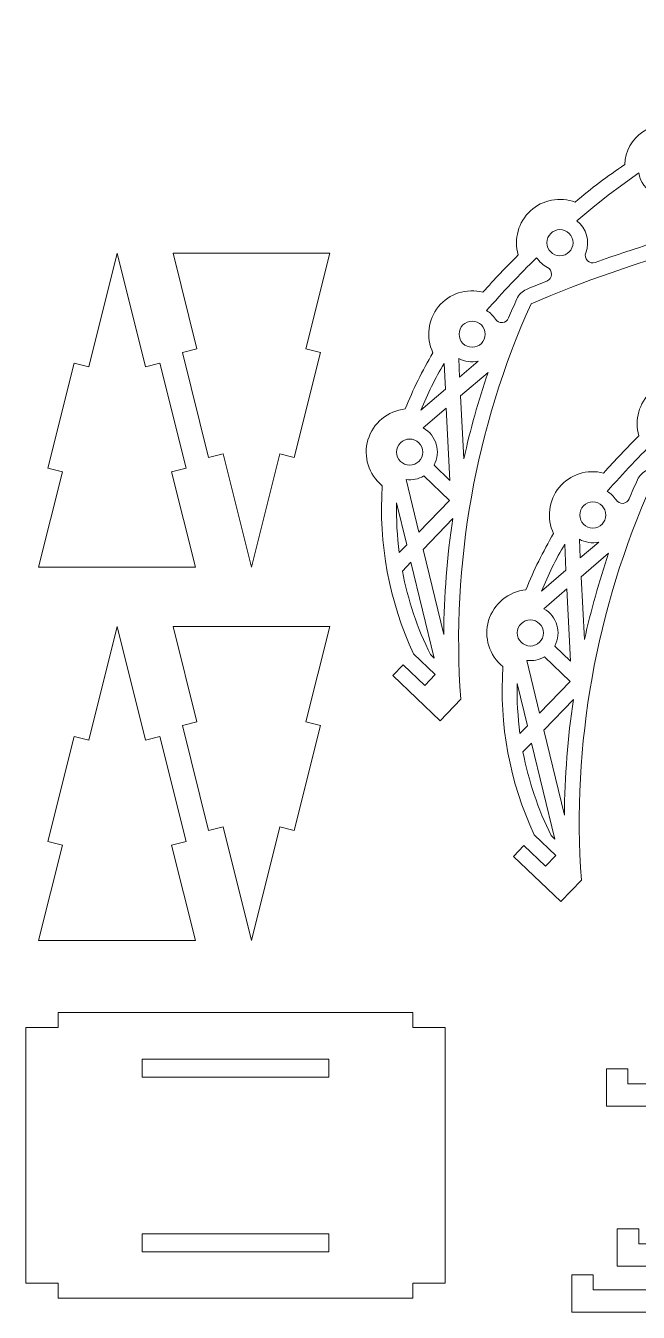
# Model space of a CAD drawing. Header units: millimetres. Extents: x -352 to 334, y -236 to 220.
# Drawn here: x -32.2 to 90.8, y -38.1 to 220.3 of the extents above; entities that cross this region are included whole.
import ezdxf

# ---------------------------------------------------------------- set-up
doc = ezdxf.new("R2010")
doc.units = ezdxf.units.MM
doc.header["$MEASUREMENT"] = 0
doc.layers.add('Capa 1', color=7, linetype='Continuous')

msp = doc.modelspace()

# ---------------------------------------------------------------- linework, layer by layer
at = {"layer": 'Capa 1', "color": 143, "lineweight": 9}
for points, knots in [([(242.3264, 176.7895), (242.3264, 176.7895), (233.1155, 185.6306), (233.1155, 185.6306), (233.1155, 185.6306), (233.1155, 185.6306), (231.0381, 183.4671), (231.0381, 183.4671), (231.0381, 183.4671), (231.0381, 183.4671), (225.963, 188.339), (225.963, 188.339), (225.963, 188.339), (207.5535, 206.1213), (183.0502, 216.2414), (157.4582, 216.6186), (157.4582, 216.6186), (155.609, 218.9743), (152.6935, 220.2752), (149.707, 220.0553), (149.707, 220.0553), (146.7204, 219.8356), (144.0394, 218.1441), (142.5552, 215.5433), (142.5552, 215.5433), (136.4819, 215.0113), (130.5181, 213.5892), (124.8585, 211.3225), (124.8585, 211.3225), (122.7544, 212.5695), (120.1856, 212.8048), (117.8949, 211.9484), (117.8949, 211.9484), (115.6037, 211.0922), (113.8236, 209.2452), (113.0527, 206.9243), (113.0527, 206.9243), (113.0527, 206.9243), (99.2554, 199.7509), (99.2554, 199.7509), (99.2554, 199.7509), (96.7867, 200.735), (93.9719, 200.4549), (91.7556, 198.9877), (91.7556, 198.9877), (89.539, 197.5203), (88.1822, 195.06), (88.1238, 192.4026), (88.1238, 192.4026), (84.6594, 190.0878), (81.3391, 187.5629), (78.1824, 184.8433), (78.1824, 184.8433), (75.0935, 186.0047), (71.571, 185.3349), (69.1532, 183.0883), (69.1532, 183.0883), (66.735, 180.8423), (65.7957, 177.4213), (66.7275, 174.255), (66.7275, 174.255), (64.2978, 171.8207), (61.9337, 169.3223), (59.6369, 166.762), (59.6369, 166.762), (56.3645, 167.5958), (52.8563, 166.4738), (50.7131, 163.864), (50.7131, 163.864), (48.5701, 161.2542), (48.1299, 157.6403), (49.5843, 154.5925), (49.5843, 154.5925), (47.4399, 150.9834), (45.5844, 147.2096), (44.0359, 143.3079), (44.0359, 143.3079), (40.5328, 142.9406), (37.5318, 140.4914), (36.5328, 137.1139), (36.5328, 137.1139), (35.5345, 133.7363), (36.6706, 130.0895), (39.411, 127.8769), (39.411, 127.8769), (38.6223, 116.268), (40.7809, 104.6426), (45.6877, 94.0926), (45.6877, 94.0926), (45.6877, 94.0926), (50.0156, 89.9386), (50.0156, 89.9386), (50.0156, 89.9386), (50.0156, 89.9386), (47.9387, 87.7746), (47.9387, 87.7746), (47.9387, 87.7746), (47.9387, 87.7746), (43.6111, 91.9287), (43.6111, 91.9287), (43.6111, 91.9287), (43.6111, 91.9287), (41.5338, 89.7651), (41.5338, 89.7651), (41.5338, 89.7651), (41.5338, 89.7651), (51.008, 80.6706), (51.008, 80.6706), (51.008, 80.6706), (51.008, 80.6706), (55.1622, 84.9984), (55.1622, 84.9984), (55.1622, 84.9984), (53.2299, 112.2448), (58.0851, 139.5319), (69.2911, 164.4421), (69.2911, 164.4421), (111.685, 182.4062), (157.8713, 189.4955), (203.7019, 185.0835), (203.7019, 185.0835), (212.7549, 184.2821), (221.4811, 181.3327), (229.1641, 176.4797), (229.1641, 176.4797), (229.1641, 176.4797), (232.3139, 174.087), (232.3139, 174.087), (232.3139, 174.087), (232.3139, 174.087), (236.4611, 170.679), (236.4611, 170.679), (236.4611, 170.679), (236.4611, 170.679), (242.3264, 176.7895), (242.3264, 176.7895)], [0, 0, 0, 0, 0.02941176, 0.02941176, 0.02941176, 0.02941176, 0.05882353, 0.05882353, 0.05882353, 0.05882353, 0.08823529, 0.08823529, 0.08823529, 0.08823529, 0.11764706, 0.11764706, 0.11764706, 0.11764706, 0.14705882, 0.14705882, 0.14705882, 0.14705882, 0.17647059, 0.17647059, 0.17647059, 0.17647059, 0.20588235, 0.20588235, 0.20588235, 0.20588235, 0.23529412, 0.23529412, 0.23529412, 0.23529412, 0.26470588, 0.26470588, 0.26470588, 0.26470588, 0.29411765, 0.29411765, 0.29411765, 0.29411765, 0.32352941, 0.32352941, 0.32352941, 0.32352941, 0.35294118, 0.35294118, 0.35294118, 0.35294118, 0.38235294, 0.38235294, 0.38235294, 0.38235294, 0.41176471, 0.41176471, 0.41176471, 0.41176471, 0.44117647, 0.44117647, 0.44117647, 0.44117647, 0.47058824, 0.47058824, 0.47058824, 0.47058824, 0.5, 0.5, 0.5, 0.5, 0.52941176, 0.52941176, 0.52941176, 0.52941176, 0.55882353, 0.55882353, 0.55882353, 0.55882353, 0.58823529, 0.58823529, 0.58823529, 0.58823529, 0.61764706, 0.61764706, 0.61764706, 0.61764706, 0.64705882, 0.64705882, 0.64705882, 0.64705882, 0.67647059, 0.67647059, 0.67647059, 0.67647059, 0.70588235, 0.70588235, 0.70588235, 0.70588235, 0.73529412, 0.73529412, 0.73529412, 0.73529412, 0.76470588, 0.76470588, 0.76470588, 0.76470588, 0.79411765, 0.79411765, 0.79411765, 0.79411765, 0.82352941, 0.82352941, 0.82352941, 0.82352941, 0.85294118, 0.85294118, 0.85294118, 0.85294118, 0.88235294, 0.88235294, 0.88235294, 0.88235294, 0.91176471, 0.91176471, 0.91176471, 0.91176471, 0.94117647, 0.94117647, 0.94117647, 0.94117647, 0.97058824, 0.97058824, 0.97058824, 0.97058824, 1, 1, 1, 1]), ([(106.0942, 180.1658), (98.0177, 178.0423), (90.0402, 175.5576), (82.1864, 172.72), (82.1864, 172.72), (81.633, 172.5181), (81.0214, 172.6617), (80.6087, 173.0819), (80.6087, 173.0819), (80.1963, 173.5023), (80.0675, 174.1251), (80.2792, 174.6746), (80.2792, 174.6746), (81.1743, 176.9749), (80.4473, 179.5941), (78.4918, 181.1003), (78.4918, 181.1003), (78.4918, 181.1003), (81.7351, 183.7328), (81.7351, 183.7328), (81.7351, 183.7328), (81.7351, 183.7328), (84.7716, 186.2266), (84.7716, 186.2266), (84.7716, 186.2266), (84.7716, 186.2266), (87.5375, 188.2635), (87.5375, 188.2635), (87.5375, 188.2635), (87.5375, 188.2635), (90.9401, 190.744), (90.9401, 190.744), (90.9401, 190.744), (91.1952, 188.9007), (92.3576, 187.2919), (94.0337, 186.4832), (94.0337, 186.4832), (95.7097, 185.6745), (97.6792, 185.7583), (99.2805, 186.7058), (99.2805, 186.7058), (99.2805, 186.7058), (106.0942, 180.1658), (106.0942, 180.1658)], [0, 0, 0, 0, 0.09090909, 0.09090909, 0.09090909, 0.09090909, 0.18181818, 0.18181818, 0.18181818, 0.18181818, 0.27272727, 0.27272727, 0.27272727, 0.27272727, 0.36363636, 0.36363636, 0.36363636, 0.36363636, 0.45454545, 0.45454545, 0.45454545, 0.45454545, 0.54545455, 0.54545455, 0.54545455, 0.54545455, 0.63636364, 0.63636364, 0.63636364, 0.63636364, 0.72727273, 0.72727273, 0.72727273, 0.72727273, 0.81818182, 0.81818182, 0.81818182, 0.81818182, 0.90909091, 0.90909091, 0.90909091, 0.90909091, 1, 1, 1, 1]), ([(123.4907, 163.4279), (121.0215, 164.412), (118.2072, 164.1319), (115.9908, 162.6647), (115.9908, 162.6647), (113.7741, 161.1973), (112.4174, 158.737), (112.3586, 156.0796), (112.3586, 156.0796), (108.8943, 153.7648), (105.5744, 151.2399), (102.4176, 148.5203), (102.4176, 148.5203), (99.3282, 149.6817), (95.8063, 149.0119), (93.3884, 146.7653), (93.3884, 146.7653), (90.9705, 144.5193), (90.0312, 141.0983), (90.9629, 137.932), (90.9629, 137.932), (88.5332, 135.4977), (86.1684, 132.9993), (83.8723, 130.439), (83.8723, 130.439), (80.5997, 131.2728), (77.0912, 130.1508), (74.9479, 127.541), (74.9479, 127.541), (72.8049, 124.9312), (72.365, 121.3173), (73.8196, 118.2695), (73.8196, 118.2695), (71.6751, 114.6604), (69.8196, 110.8866), (68.2708, 106.9849), (68.2708, 106.9849), (64.7677, 106.6176), (61.7671, 104.1684), (60.7681, 100.7909), (60.7681, 100.7909), (59.7693, 97.4133), (60.9059, 93.7665), (63.6462, 91.5539), (63.6462, 91.5539), (62.8572, 79.945), (65.0162, 68.3196), (69.9231, 57.7696), (69.9231, 57.7696), (69.9231, 57.7696), (74.2508, 53.6156), (74.2508, 53.6156), (74.2508, 53.6156), (74.2508, 53.6156), (72.1739, 51.4516), (72.1739, 51.4516), (72.1739, 51.4516), (72.1739, 51.4516), (67.8461, 55.6057), (67.8461, 55.6057), (67.8461, 55.6057), (67.8461, 55.6057), (65.7689, 53.4421), (65.7689, 53.4421), (65.7689, 53.4421), (65.7689, 53.4421), (75.2433, 44.3476), (75.2433, 44.3476), (75.2433, 44.3476), (75.2433, 44.3476), (79.3972, 48.6754), (79.3972, 48.6754), (79.3972, 48.6754), (77.4653, 75.9218), (82.32, 103.2089), (93.5263, 128.1191), (93.5263, 128.1191), (135.9198, 146.0832), (182.1069, 153.1725), (227.9373, 148.7605), (227.9373, 148.7605), (236.9897, 147.9591), (245.7163, 145.0097), (253.3994, 140.1567), (253.3994, 140.1567), (253.3994, 140.1567), (256.5487, 137.764), (256.5487, 137.764), (256.5487, 137.764), (256.5487, 137.764), (260.6965, 134.356), (260.6965, 134.356), (260.6965, 134.356), (260.6965, 134.356), (266.5617, 140.4665), (266.5617, 140.4665), (266.5617, 140.4665), (266.5617, 140.4665), (257.3509, 149.3076), (257.3509, 149.3076), (257.3509, 149.3076), (257.3509, 149.3076), (255.2736, 147.1441), (255.2736, 147.1441), (255.2736, 147.1441), (255.2736, 147.1441), (250.1981, 152.016), (250.1981, 152.016), (250.1981, 152.016), (231.7887, 169.7983), (207.2855, 179.9184), (181.693, 180.2956), (181.693, 180.2956), (179.8442, 182.6513), (176.9288, 183.9522), (173.9424, 183.7323), (173.9424, 183.7323), (170.9559, 183.5126), (168.2747, 181.8211), (166.7906, 179.2203), (166.7906, 179.2203), (160.717, 178.6883), (154.7533, 177.2662), (149.0938, 174.9995), (149.0938, 174.9995), (146.9898, 176.2465), (144.4208, 176.4818), (142.13, 175.6254), (142.13, 175.6254), (139.8392, 174.7692), (138.059, 172.9222), (137.2878, 170.6013), (137.2878, 170.6013), (137.2878, 170.6013), (123.4907, 163.4279), (123.4907, 163.4279)], [0, 0, 0, 0, 0.02941176, 0.02941176, 0.02941176, 0.02941176, 0.05882353, 0.05882353, 0.05882353, 0.05882353, 0.08823529, 0.08823529, 0.08823529, 0.08823529, 0.11764706, 0.11764706, 0.11764706, 0.11764706, 0.14705882, 0.14705882, 0.14705882, 0.14705882, 0.17647059, 0.17647059, 0.17647059, 0.17647059, 0.20588235, 0.20588235, 0.20588235, 0.20588235, 0.23529412, 0.23529412, 0.23529412, 0.23529412, 0.26470588, 0.26470588, 0.26470588, 0.26470588, 0.29411765, 0.29411765, 0.29411765, 0.29411765, 0.32352941, 0.32352941, 0.32352941, 0.32352941, 0.35294118, 0.35294118, 0.35294118, 0.35294118, 0.38235294, 0.38235294, 0.38235294, 0.38235294, 0.41176471, 0.41176471, 0.41176471, 0.41176471, 0.44117647, 0.44117647, 0.44117647, 0.44117647, 0.47058824, 0.47058824, 0.47058824, 0.47058824, 0.5, 0.5, 0.5, 0.5, 0.52941176, 0.52941176, 0.52941176, 0.52941176, 0.55882353, 0.55882353, 0.55882353, 0.55882353, 0.58823529, 0.58823529, 0.58823529, 0.58823529, 0.61764706, 0.61764706, 0.61764706, 0.61764706, 0.64705882, 0.64705882, 0.64705882, 0.64705882, 0.67647059, 0.67647059, 0.67647059, 0.67647059, 0.70588235, 0.70588235, 0.70588235, 0.70588235, 0.73529412, 0.73529412, 0.73529412, 0.73529412, 0.76470588, 0.76470588, 0.76470588, 0.76470588, 0.79411765, 0.79411765, 0.79411765, 0.79411765, 0.82352941, 0.82352941, 0.82352941, 0.82352941, 0.85294118, 0.85294118, 0.85294118, 0.85294118, 0.88235294, 0.88235294, 0.88235294, 0.88235294, 0.91176471, 0.91176471, 0.91176471, 0.91176471, 0.94117647, 0.94117647, 0.94117647, 0.94117647, 0.97058824, 0.97058824, 0.97058824, 0.97058824, 1, 1, 1, 1]), ([(75.0943, 179.318), (76.5438, 179.318), (77.7186, 178.1431), (77.7186, 176.6935), (77.7186, 176.6935), (77.7186, 175.2442), (76.5438, 174.0689), (75.0943, 174.0689), (75.0943, 174.0689), (73.645, 174.0689), (72.4696, 175.2442), (72.4696, 176.6935), (72.4696, 176.6935), (72.4696, 178.1431), (73.645, 179.318), (75.0943, 179.318)], [0, 0, 0, 0, 0.25, 0.25, 0.25, 0.25, 0.5, 0.5, 0.5, 0.5, 0.75, 0.75, 0.75, 0.75, 1, 1, 1, 1]), ([(-29.6134, 111.5008), (-29.6134, 111.5008), (1.866, 111.5008), (1.866, 111.5008), (1.866, 111.5008), (1.866, 111.5008), (-2.9168, 130.6629), (-2.9168, 130.6629), (-2.9168, 130.6629), (-2.9168, 130.6629), (-0.0065, 131.3893), (-0.0065, 131.3893), (-0.0065, 131.3893), (-0.0065, 131.3893), (-5.2729, 152.4874), (-5.2729, 152.4874), (-5.2729, 152.4874), (-5.2729, 152.4874), (-8.183, 151.761), (-8.183, 151.761), (-8.183, 151.761), (-8.183, 151.761), (-13.8735, 174.561), (-13.8735, 174.561), (-13.8735, 174.561), (-13.8735, 174.561), (-19.5645, 151.761), (-19.5645, 151.761), (-19.5645, 151.761), (-19.5645, 151.761), (-22.4745, 152.4874), (-22.4745, 152.4874), (-22.4745, 152.4874), (-22.4745, 152.4874), (-27.741, 131.3893), (-27.741, 131.3893), (-27.741, 131.3893), (-27.741, 131.3893), (-24.831, 130.6629), (-24.831, 130.6629), (-24.831, 130.6629), (-24.831, 130.6629), (-29.6134, 111.5008), (-29.6134, 111.5008)], [0, 0, 0, 0, 0.09090909, 0.09090909, 0.09090909, 0.09090909, 0.18181818, 0.18181818, 0.18181818, 0.18181818, 0.27272727, 0.27272727, 0.27272727, 0.27272727, 0.36363636, 0.36363636, 0.36363636, 0.36363636, 0.45454545, 0.45454545, 0.45454545, 0.45454545, 0.54545455, 0.54545455, 0.54545455, 0.54545455, 0.63636364, 0.63636364, 0.63636364, 0.63636364, 0.72727273, 0.72727273, 0.72727273, 0.72727273, 0.81818182, 0.81818182, 0.81818182, 0.81818182, 0.90909091, 0.90909091, 0.90909091, 0.90909091, 1, 1, 1, 1]), ([(-0.7535, 154.6725), (-0.7535, 154.6725), (4.5129, 133.5744), (4.5129, 133.5744), (4.5129, 133.5744), (4.5129, 133.5744), (7.4229, 134.3003), (7.4229, 134.3003), (7.4229, 134.3003), (7.4229, 134.3003), (13.1135, 111.5008), (13.1135, 111.5008), (13.1135, 111.5008), (13.1135, 111.5008), (18.8044, 134.3003), (18.8044, 134.3003), (18.8044, 134.3003), (18.8044, 134.3003), (21.7147, 133.5744), (21.7147, 133.5744), (21.7147, 133.5744), (21.7147, 133.5744), (26.9811, 154.6725), (26.9811, 154.6725), (26.9811, 154.6725), (26.9811, 154.6725), (24.0709, 155.3984), (24.0709, 155.3984), (24.0709, 155.3984), (24.0709, 155.3984), (28.8535, 174.561), (28.8535, 174.561), (28.8535, 174.561), (28.8535, 174.561), (-2.6261, 174.561), (-2.6261, 174.561), (-2.6261, 174.561), (-2.6261, 174.561), (2.1567, 155.3984), (2.1567, 155.3984), (2.1567, 155.3984), (2.1567, 155.3984), (-0.7535, 154.6725), (-0.7535, 154.6725)], [0, 0, 0, 0, 0.09090909, 0.09090909, 0.09090909, 0.09090909, 0.18181818, 0.18181818, 0.18181818, 0.18181818, 0.27272727, 0.27272727, 0.27272727, 0.27272727, 0.36363636, 0.36363636, 0.36363636, 0.36363636, 0.45454545, 0.45454545, 0.45454545, 0.45454545, 0.54545455, 0.54545455, 0.54545455, 0.54545455, 0.63636364, 0.63636364, 0.63636364, 0.63636364, 0.72727273, 0.72727273, 0.72727273, 0.72727273, 0.81818182, 0.81818182, 0.81818182, 0.81818182, 0.90909091, 0.90909091, 0.90909091, 0.90909091, 1, 1, 1, 1]), ([(68.3957, 167.3203), (67.5218, 166.9506), (66.8205, 166.2641), (66.4326, 165.3985), (66.4326, 165.3985), (65.8655, 164.1313), (65.3137, 162.8573), (64.7784, 161.5769), (64.7784, 161.5769), (64.5632, 161.0632), (64.0818, 160.7113), (63.5271, 160.6621), (63.5271, 160.6621), (62.973, 160.6124), (62.4366, 160.8744), (62.1347, 161.3418), (62.1347, 161.3418), (61.6829, 162.0416), (61.0796, 162.6311), (60.3693, 163.0668), (60.3693, 163.0668), (63.5804, 166.7331), (66.931, 170.2749), (70.4139, 173.6845), (70.4139, 173.6845), (70.9492, 172.8516), (71.6971, 172.1771), (72.5804, 171.7294), (72.5804, 171.7294), (73.105, 171.4638), (73.426, 170.9159), (73.401, 170.3281), (73.401, 170.3281), (73.376, 169.7401), (73.0098, 169.2214), (72.4644, 169.0013), (72.4644, 169.0013), (71.1039, 168.4517), (69.7472, 167.8911), (68.3957, 167.3203)], [0, 0, 0, 0, 0.1, 0.1, 0.1, 0.1, 0.2, 0.2, 0.2, 0.2, 0.3, 0.3, 0.3, 0.3, 0.4, 0.4, 0.4, 0.4, 0.5, 0.5, 0.5, 0.5, 0.6, 0.6, 0.6, 0.6, 0.7, 0.7, 0.7, 0.7, 0.8, 0.8, 0.8, 0.8, 0.9, 0.9, 0.9, 0.9, 1, 1, 1, 1]), ([(57.4604, 160.9477), (58.9101, 160.9477), (60.0851, 159.7725), (60.0851, 158.3231), (60.0851, 158.3231), (60.0851, 156.8735), (58.9101, 155.699), (57.4604, 155.699), (57.4604, 155.699), (56.0108, 155.699), (54.8359, 156.8735), (54.8359, 158.3231), (54.8359, 158.3231), (54.8359, 159.7725), (56.0114, 160.9477), (57.4604, 160.9477)], [0, 0, 0, 0, 0.25, 0.25, 0.25, 0.25, 0.5, 0.5, 0.5, 0.5, 0.75, 0.75, 0.75, 0.75, 1, 1, 1, 1]), ([(51.8104, 152.4613), (51.8104, 152.4613), (52.0752, 147.2567), (52.0752, 147.2567), (52.0752, 147.2567), (52.0752, 147.2567), (47.1683, 143.0541), (47.1683, 143.0541), (47.1683, 143.0541), (48.4987, 146.2926), (50.0496, 149.4356), (51.8104, 152.4613)], [0, 0, 0, 0, 0.33333333, 0.33333333, 0.33333333, 0.33333333, 0.66666667, 0.66666667, 0.66666667, 0.66666667, 1, 1, 1, 1]), ([(58.651, 152.8877), (58.651, 152.8877), (54.9531, 149.721), (54.9531, 149.721), (54.9531, 149.721), (54.9531, 149.721), (54.763, 153.4563), (54.763, 153.4563), (54.763, 153.4563), (55.9471, 152.8), (57.3286, 152.5977), (58.651, 152.8877)], [0, 0, 0, 0, 0.33333333, 0.33333333, 0.33333333, 0.33333333, 0.66666667, 0.66666667, 0.66666667, 0.66666667, 1, 1, 1, 1]), ([(60.6454, 150.647), (58.7177, 144.9582), (57.0964, 139.1703), (55.7883, 133.3084), (55.7883, 133.3084), (55.7883, 133.3084), (55.1455, 145.9368), (55.1455, 145.9368), (55.1455, 145.9368), (55.1455, 145.9368), (60.6454, 150.647), (60.6454, 150.647)], [0, 0, 0, 0, 0.33333333, 0.33333333, 0.33333333, 0.33333333, 0.66666667, 0.66666667, 0.66666667, 0.66666667, 1, 1, 1, 1]), ([(52.2679, 143.4724), (52.2679, 143.4724), (53.007, 128.9444), (53.007, 128.9444), (53.007, 128.9444), (53.007, 128.9444), (49.8157, 132.0079), (49.8157, 132.0079), (49.8157, 132.0079), (51.2492, 134.6862), (50.2768, 138.0163), (47.6233, 139.4952), (47.6233, 139.4952), (47.6233, 139.4952), (52.2679, 143.4724), (52.2679, 143.4724)], [0, 0, 0, 0, 0.25, 0.25, 0.25, 0.25, 0.5, 0.5, 0.5, 0.5, 0.75, 0.75, 0.75, 0.75, 1, 1, 1, 1]), ([(44.9113, 137.261), (46.3605, 137.261), (47.5358, 136.0863), (47.5358, 134.6365), (47.5358, 134.6365), (47.5358, 133.1873), (46.3605, 132.012), (44.9113, 132.012), (44.9113, 132.012), (43.4616, 132.012), (42.2869, 133.1873), (42.2869, 134.6365), (42.2869, 134.6365), (42.2869, 136.0863), (43.4616, 137.261), (44.9113, 137.261)], [0, 0, 0, 0, 0.25, 0.25, 0.25, 0.25, 0.5, 0.5, 0.5, 0.5, 0.75, 0.75, 0.75, 0.75, 1, 1, 1, 1]), ([(94.6491, 137.3615), (95.1842, 136.5286), (95.9323, 135.8541), (96.8156, 135.4064), (96.8156, 135.4064), (97.3403, 135.1408), (97.6613, 134.5929), (97.6364, 134.0051), (97.6364, 134.0051), (97.6113, 133.4171), (97.2451, 132.8984), (96.6998, 132.6783), (96.6998, 132.6783), (95.3388, 132.1287), (93.9825, 131.5681), (92.6307, 130.9973), (92.6307, 130.9973), (91.757, 130.6276), (91.0554, 129.9411), (90.6679, 129.0755), (90.6679, 129.0755), (90.1008, 127.8083), (89.549, 126.5343), (89.0132, 125.2539), (89.0132, 125.2539), (88.7984, 124.7402), (88.3172, 124.3883), (87.7626, 124.3391), (87.7626, 124.3391), (87.2082, 124.2894), (86.672, 124.5514), (86.3699, 125.0188), (86.3699, 125.0188), (85.9178, 125.7186), (85.3149, 126.3081), (84.6047, 126.7438), (84.6047, 126.7438), (87.8158, 130.4101), (91.1663, 133.9519), (94.6491, 137.3615)], [0, 0, 0, 0, 0.1, 0.1, 0.1, 0.1, 0.2, 0.2, 0.2, 0.2, 0.3, 0.3, 0.3, 0.3, 0.4, 0.4, 0.4, 0.4, 0.5, 0.5, 0.5, 0.5, 0.6, 0.6, 0.6, 0.6, 0.7, 0.7, 0.7, 0.7, 0.8, 0.8, 0.8, 0.8, 0.9, 0.9, 0.9, 0.9, 1, 1, 1, 1]), ([(52.8808, 124.9079), (52.8808, 124.9079), (46.7797, 118.5513), (46.7797, 118.5513), (46.7797, 118.5513), (46.7797, 118.5513), (44.2208, 129.1154), (44.2208, 129.1154), (44.2208, 129.1154), (45.4418, 128.9629), (46.6786, 129.2184), (47.7384, 129.844), (47.7384, 129.844), (47.7384, 129.844), (52.8808, 124.9079), (52.8808, 124.9079)], [0, 0, 0, 0, 0.25, 0.25, 0.25, 0.25, 0.5, 0.5, 0.5, 0.5, 0.75, 0.75, 0.75, 0.75, 1, 1, 1, 1]), ([(44.3153, 115.9843), (44.3153, 115.9843), (42.834, 114.4414), (42.834, 114.4414), (42.834, 114.4414), (42.3902, 117.7598), (42.1993, 121.1079), (42.2634, 124.4554), (42.2634, 124.4554), (42.2634, 124.4554), (44.3153, 115.9843), (44.3153, 115.9843)], [0, 0, 0, 0, 0.33333333, 0.33333333, 0.33333333, 0.33333333, 0.66666667, 0.66666667, 0.66666667, 0.66666667, 1, 1, 1, 1]), ([(81.6957, 124.6247), (83.145, 124.6247), (84.3203, 123.4495), (84.3203, 122.0001), (84.3203, 122.0001), (84.3203, 120.5505), (83.145, 119.376), (81.6957, 119.376), (81.6957, 119.376), (80.246, 119.376), (79.0712, 120.5505), (79.0712, 122.0001), (79.0712, 122.0001), (79.0712, 123.4495), (80.246, 124.6247), (81.6957, 124.6247)], [0, 0, 0, 0, 0.25, 0.25, 0.25, 0.25, 0.5, 0.5, 0.5, 0.5, 0.75, 0.75, 0.75, 0.75, 1, 1, 1, 1]), ([(53.5599, 121.2838), (52.4198, 113.5773), (51.8168, 105.8022), (51.7545, 98.0122), (51.7545, 98.0122), (51.7545, 98.0122), (47.6169, 115.0934), (47.6169, 115.0934), (47.6169, 115.0934), (47.6169, 115.0934), (53.5599, 121.2838), (53.5599, 121.2838)], [0, 0, 0, 0, 0.33333333, 0.33333333, 0.33333333, 0.33333333, 0.66666667, 0.66666667, 0.66666667, 0.66666667, 1, 1, 1, 1]), ([(78.9984, 117.1333), (80.1823, 116.477), (81.5639, 116.2747), (82.8863, 116.5647), (82.8863, 116.5647), (82.8863, 116.5647), (79.1884, 113.398), (79.1884, 113.398), (79.1884, 113.398), (79.1884, 113.398), (78.9984, 117.1333), (78.9984, 117.1333)], [0, 0, 0, 0, 0.33333333, 0.33333333, 0.33333333, 0.33333333, 0.66666667, 0.66666667, 0.66666667, 0.66666667, 1, 1, 1, 1]), ([(76.0455, 116.1383), (76.0455, 116.1383), (76.3106, 110.9337), (76.3106, 110.9337), (76.3106, 110.9337), (76.3106, 110.9337), (71.4032, 106.7311), (71.4032, 106.7311), (71.4032, 106.7311), (72.7339, 109.9696), (74.285, 113.1126), (76.0455, 116.1383)], [0, 0, 0, 0, 0.33333333, 0.33333333, 0.33333333, 0.33333333, 0.66666667, 0.66666667, 0.66666667, 0.66666667, 1, 1, 1, 1]), ([(84.8809, 114.324), (82.9532, 108.6352), (81.3316, 102.8473), (80.0231, 96.9854), (80.0231, 96.9854), (80.0231, 96.9854), (79.3807, 109.6138), (79.3807, 109.6138), (79.3807, 109.6138), (79.3807, 109.6138), (84.8809, 114.324), (84.8809, 114.324)], [0, 0, 0, 0, 0.33333333, 0.33333333, 0.33333333, 0.33333333, 0.66666667, 0.66666667, 0.66666667, 0.66666667, 1, 1, 1, 1]), ([(45.1528, 112.526), (45.1528, 112.526), (49.8244, 93.2403), (49.8244, 93.2403), (49.8244, 93.2403), (49.8244, 93.2403), (49.0799, 93.9547), (49.0799, 93.9547), (49.0799, 93.9547), (46.4543, 99.2699), (44.556, 104.9163), (43.4371, 110.7384), (43.4371, 110.7384), (43.4371, 110.7384), (45.1528, 112.526), (45.1528, 112.526)], [0, 0, 0, 0, 0.25, 0.25, 0.25, 0.25, 0.5, 0.5, 0.5, 0.5, 0.75, 0.75, 0.75, 0.75, 1, 1, 1, 1]), ([(76.5028, 107.1494), (76.5028, 107.1494), (77.2418, 92.6214), (77.2418, 92.6214), (77.2418, 92.6214), (77.2418, 92.6214), (74.0505, 95.6849), (74.0505, 95.6849), (74.0505, 95.6849), (75.4846, 98.3632), (74.5123, 101.6933), (71.8586, 103.1722), (71.8586, 103.1722), (71.8586, 103.1722), (76.5028, 107.1494), (76.5028, 107.1494)], [0, 0, 0, 0, 0.25, 0.25, 0.25, 0.25, 0.5, 0.5, 0.5, 0.5, 0.75, 0.75, 0.75, 0.75, 1, 1, 1, 1]), ([(69.1465, 100.938), (70.5958, 100.938), (71.771, 99.7633), (71.771, 98.3135), (71.771, 98.3135), (71.771, 96.8643), (70.5958, 95.689), (69.1465, 95.689), (69.1465, 95.689), (67.6969, 95.689), (66.5221, 96.8643), (66.5221, 98.3135), (66.5221, 98.3135), (66.5221, 99.7633), (67.6969, 100.938), (69.1465, 100.938)], [0, 0, 0, 0, 0.25, 0.25, 0.25, 0.25, 0.5, 0.5, 0.5, 0.5, 0.75, 0.75, 0.75, 0.75, 1, 1, 1, 1]), ([(-0.0065, 56.4376), (-0.0065, 56.4376), (-5.2729, 77.5355), (-5.2729, 77.5355), (-5.2729, 77.5355), (-5.2729, 77.5355), (-8.183, 76.8096), (-8.183, 76.8096), (-8.183, 76.8096), (-8.183, 76.8096), (-13.8735, 99.6091), (-13.8735, 99.6091), (-13.8735, 99.6091), (-13.8735, 99.6091), (-19.5645, 76.8096), (-19.5645, 76.8096), (-19.5645, 76.8096), (-19.5645, 76.8096), (-22.4745, 77.5355), (-22.4745, 77.5355), (-22.4745, 77.5355), (-22.4745, 77.5355), (-27.741, 56.4376), (-27.741, 56.4376), (-27.741, 56.4376), (-27.741, 56.4376), (-24.831, 55.7114), (-24.831, 55.7114), (-24.831, 55.7114), (-24.831, 55.7114), (-29.6134, 36.5492), (-29.6134, 36.5492), (-29.6134, 36.5492), (-29.6134, 36.5492), (1.866, 36.5492), (1.866, 36.5492), (1.866, 36.5492), (1.866, 36.5492), (-2.9168, 55.7114), (-2.9168, 55.7114), (-2.9168, 55.7114), (-2.9168, 55.7114), (-0.0065, 56.4376), (-0.0065, 56.4376)], [0, 0, 0, 0, 0.09090909, 0.09090909, 0.09090909, 0.09090909, 0.18181818, 0.18181818, 0.18181818, 0.18181818, 0.27272727, 0.27272727, 0.27272727, 0.27272727, 0.36363636, 0.36363636, 0.36363636, 0.36363636, 0.45454545, 0.45454545, 0.45454545, 0.45454545, 0.54545455, 0.54545455, 0.54545455, 0.54545455, 0.63636364, 0.63636364, 0.63636364, 0.63636364, 0.72727273, 0.72727273, 0.72727273, 0.72727273, 0.81818182, 0.81818182, 0.81818182, 0.81818182, 0.90909091, 0.90909091, 0.90909091, 0.90909091, 1, 1, 1, 1]), ([(28.8535, 99.6091), (28.8535, 99.6091), (-2.6261, 99.6091), (-2.6261, 99.6091), (-2.6261, 99.6091), (-2.6261, 99.6091), (2.1567, 80.4469), (2.1567, 80.4469), (2.1567, 80.4469), (2.1567, 80.4469), (-0.7535, 79.7205), (-0.7535, 79.7205), (-0.7535, 79.7205), (-0.7535, 79.7205), (4.5129, 58.6224), (4.5129, 58.6224), (4.5129, 58.6224), (4.5129, 58.6224), (7.4229, 59.349), (7.4229, 59.349), (7.4229, 59.349), (7.4229, 59.349), (13.1135, 36.5492), (13.1135, 36.5492), (13.1135, 36.5492), (13.1135, 36.5492), (18.8044, 59.349), (18.8044, 59.349), (18.8044, 59.349), (18.8044, 59.349), (21.7147, 58.6224), (21.7147, 58.6224), (21.7147, 58.6224), (21.7147, 58.6224), (26.9811, 79.7205), (26.9811, 79.7205), (26.9811, 79.7205), (26.9811, 79.7205), (24.0709, 80.4469), (24.0709, 80.4469), (24.0709, 80.4469), (24.0709, 80.4469), (28.8535, 99.6091), (28.8535, 99.6091)], [0, 0, 0, 0, 0.09090909, 0.09090909, 0.09090909, 0.09090909, 0.18181818, 0.18181818, 0.18181818, 0.18181818, 0.27272727, 0.27272727, 0.27272727, 0.27272727, 0.36363636, 0.36363636, 0.36363636, 0.36363636, 0.45454545, 0.45454545, 0.45454545, 0.45454545, 0.54545455, 0.54545455, 0.54545455, 0.54545455, 0.63636364, 0.63636364, 0.63636364, 0.63636364, 0.72727273, 0.72727273, 0.72727273, 0.72727273, 0.81818182, 0.81818182, 0.81818182, 0.81818182, 0.90909091, 0.90909091, 0.90909091, 0.90909091, 1, 1, 1, 1]), ([(71.9737, 93.521), (71.9737, 93.521), (77.1163, 88.5849), (77.1163, 88.5849), (77.1163, 88.5849), (77.1163, 88.5849), (71.0145, 82.2283), (71.0145, 82.2283), (71.0145, 82.2283), (71.0145, 82.2283), (68.4559, 92.7924), (68.4559, 92.7924), (68.4559, 92.7924), (69.6773, 92.6399), (70.9137, 92.8954), (71.9737, 93.521)], [0, 0, 0, 0, 0.25, 0.25, 0.25, 0.25, 0.5, 0.5, 0.5, 0.5, 0.75, 0.75, 0.75, 0.75, 1, 1, 1, 1]), ([(66.4983, 88.1324), (66.4983, 88.1324), (68.5502, 79.6613), (68.5502, 79.6613), (68.5502, 79.6613), (68.5502, 79.6613), (67.0692, 78.1184), (67.0692, 78.1184), (67.0692, 78.1184), (66.6255, 81.4368), (66.4346, 84.7849), (66.4983, 88.1324)], [0, 0, 0, 0, 0.33333333, 0.33333333, 0.33333333, 0.33333333, 0.66666667, 0.66666667, 0.66666667, 0.66666667, 1, 1, 1, 1]), ([(77.7947, 84.9608), (76.6551, 77.2543), (76.052, 69.4792), (75.9898, 61.6892), (75.9898, 61.6892), (75.9898, 61.6892), (71.8522, 78.7704), (71.8522, 78.7704), (71.8522, 78.7704), (71.8522, 78.7704), (77.7947, 84.9608), (77.7947, 84.9608)], [0, 0, 0, 0, 0.33333333, 0.33333333, 0.33333333, 0.33333333, 0.66666667, 0.66666667, 0.66666667, 0.66666667, 1, 1, 1, 1]), ([(67.6723, 74.4154), (67.6723, 74.4154), (69.3881, 76.203), (69.3881, 76.203), (69.3881, 76.203), (69.3881, 76.203), (74.0597, 56.9173), (74.0597, 56.9173), (74.0597, 56.9173), (74.0597, 56.9173), (73.3152, 57.6317), (73.3152, 57.6317), (73.3152, 57.6317), (70.689, 62.9469), (68.7912, 68.5933), (67.6723, 74.4154)], [0, 0, 0, 0, 0.25, 0.25, 0.25, 0.25, 0.5, 0.5, 0.5, 0.5, 0.75, 0.75, 0.75, 0.75, 1, 1, 1, 1]), ([(-25.6668, -35.293), (-25.6668, -35.293), (45.5291, -35.293), (45.5291, -35.293), (45.5291, -35.293), (45.5291, -35.293), (45.5291, -32.2935), (45.5291, -32.2935), (45.5291, -32.2935), (45.5291, -32.2935), (52.0727, -32.2935), (52.0727, -32.2935), (52.0727, -32.2935), (52.0727, -32.2935), (52.0727, 19.052), (52.0727, 19.052), (52.0727, 19.052), (52.0727, 19.052), (45.5291, 19.052), (45.5291, 19.052), (45.5291, 19.052), (45.5291, 19.052), (45.5291, 22.0514), (45.5291, 22.0514), (45.5291, 22.0514), (45.5291, 22.0514), (-25.6668, 22.0514), (-25.6668, 22.0514), (-25.6668, 22.0514), (-25.6668, 22.0514), (-25.6668, 19.052), (-25.6668, 19.052), (-25.6668, 19.052), (-25.6668, 19.052), (-32.2103, 19.052), (-32.2103, 19.052), (-32.2103, 19.052), (-32.2103, 19.052), (-32.2103, -32.2935), (-32.2103, -32.2935), (-32.2103, -32.2935), (-32.2103, -32.2935), (-25.6668, -32.2935), (-25.6668, -32.2935), (-25.6668, -32.2935), (-25.6668, -32.2935), (-25.6668, -35.293), (-25.6668, -35.293)], [0, 0, 0, 0, 0.08333333, 0.08333333, 0.08333333, 0.08333333, 0.16666667, 0.16666667, 0.16666667, 0.16666667, 0.25, 0.25, 0.25, 0.25, 0.33333333, 0.33333333, 0.33333333, 0.33333333, 0.41666667, 0.41666667, 0.41666667, 0.41666667, 0.5, 0.5, 0.5, 0.5, 0.58333333, 0.58333333, 0.58333333, 0.58333333, 0.66666667, 0.66666667, 0.66666667, 0.66666667, 0.75, 0.75, 0.75, 0.75, 0.83333333, 0.83333333, 0.83333333, 0.83333333, 0.91666667, 0.91666667, 0.91666667, 0.91666667, 1, 1, 1, 1]), ([(-8.8146, 9.1195), (-8.8146, 9.1195), (-8.8146, 12.7186), (-8.8146, 12.7186), (-8.8146, 12.7186), (-8.8146, 12.7186), (28.6773, 12.7186), (28.6773, 12.7186), (28.6773, 12.7186), (28.6773, 12.7186), (28.6773, 9.1195), (28.6773, 9.1195), (28.6773, 9.1195), (28.6773, 9.1195), (-8.8146, 9.1195), (-8.8146, 9.1195)], [0, 0, 0, 0, 0.25, 0.25, 0.25, 0.25, 0.5, 0.5, 0.5, 0.5, 0.75, 0.75, 0.75, 0.75, 1, 1, 1, 1]), ([(88.7239, 10.7446), (88.7239, 10.7446), (84.4163, 10.7446), (84.4163, 10.7446), (84.4163, 10.7446), (84.4163, 10.7446), (84.4163, 3.2462), (84.4163, 3.2462), (84.4163, 3.2462), (84.4163, 3.2462), (122.7465, 3.2462), (122.7465, 3.2462), (122.7465, 3.2462), (122.7465, 3.2462), (122.7465, 7.7452), (122.7465, 7.7452), (122.7465, 7.7452), (122.7465, 7.7452), (88.7239, 7.7452), (88.7239, 7.7452), (88.7239, 7.7452), (88.7239, 7.7452), (88.7239, 10.7446), (88.7239, 10.7446)], [0, 0, 0, 0, 0.16666667, 0.16666667, 0.16666667, 0.16666667, 0.33333333, 0.33333333, 0.33333333, 0.33333333, 0.5, 0.5, 0.5, 0.5, 0.66666667, 0.66666667, 0.66666667, 0.66666667, 0.83333333, 0.83333333, 0.83333333, 0.83333333, 1, 1, 1, 1]), ([(-8.8146, -25.9595), (-8.8146, -25.9595), (-8.8146, -22.3603), (-8.8146, -22.3603), (-8.8146, -22.3603), (-8.8146, -22.3603), (28.6773, -22.3603), (28.6773, -22.3603), (28.6773, -22.3603), (28.6773, -22.3603), (28.6773, -25.9595), (28.6773, -25.9595), (28.6773, -25.9595), (28.6773, -25.9595), (-8.8146, -25.9595), (-8.8146, -25.9595)], [0, 0, 0, 0, 0.25, 0.25, 0.25, 0.25, 0.5, 0.5, 0.5, 0.5, 0.75, 0.75, 0.75, 0.75, 1, 1, 1, 1]), ([(90.9167, -21.3693), (90.9167, -21.3693), (86.6091, -21.3693), (86.6091, -21.3693), (86.6091, -21.3693), (86.6091, -21.3693), (86.6091, -28.8676), (86.6091, -28.8676), (86.6091, -28.8676), (86.6091, -28.8676), (122.7465, -28.8676), (122.7465, -28.8676), (122.7465, -28.8676), (122.7465, -28.8676), (122.7465, -24.3686), (122.7465, -24.3686), (122.7465, -24.3686), (122.7465, -24.3686), (90.9167, -24.3686), (90.9167, -24.3686), (90.9167, -24.3686), (90.9167, -24.3686), (90.9167, -21.3693), (90.9167, -21.3693)], [0, 0, 0, 0, 0.16666667, 0.16666667, 0.16666667, 0.16666667, 0.33333333, 0.33333333, 0.33333333, 0.33333333, 0.5, 0.5, 0.5, 0.5, 0.66666667, 0.66666667, 0.66666667, 0.66666667, 0.83333333, 0.83333333, 0.83333333, 0.83333333, 1, 1, 1, 1]), ([(81.7639, -30.6326), (81.7639, -30.6326), (77.4563, -30.6326), (77.4563, -30.6326), (77.4563, -30.6326), (77.4563, -30.6326), (77.4563, -38.131), (77.4563, -38.131), (77.4563, -38.131), (77.4563, -38.131), (122.7465, -38.131), (122.7465, -38.131), (122.7465, -38.131), (122.7465, -38.131), (122.7465, -33.6319), (122.7465, -33.6319), (122.7465, -33.6319), (122.7465, -33.6319), (81.7639, -33.6319), (81.7639, -33.6319), (81.7639, -33.6319), (81.7639, -33.6319), (81.7639, -30.6326), (81.7639, -30.6326)], [0, 0, 0, 0, 0.16666667, 0.16666667, 0.16666667, 0.16666667, 0.33333333, 0.33333333, 0.33333333, 0.33333333, 0.5, 0.5, 0.5, 0.5, 0.66666667, 0.66666667, 0.66666667, 0.66666667, 0.83333333, 0.83333333, 0.83333333, 0.83333333, 1, 1, 1, 1])]:
    msp.add_open_spline(points, degree=3, knots=knots, dxfattribs=at)

doc.saveas('drawing.dxf')
